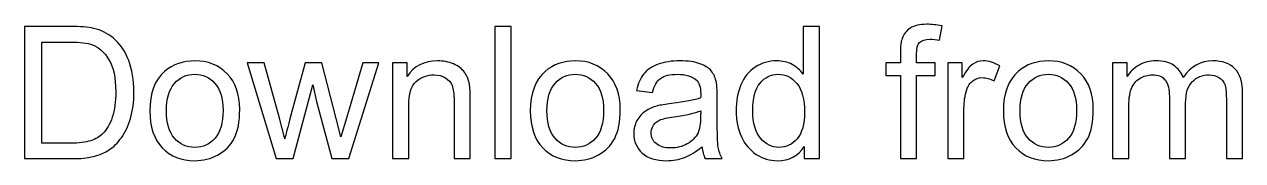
# Model space of a CAD drawing. Header units: millimetres. Extents: x -265 to 308, y -361 to 246.
# Drawn here: x 28.8 to 84.6, y -360.7 to -354.4 of the extents above; entities that cross this region are included whole.
import ezdxf

# ---------------------------------------------------------------- set-up
doc = ezdxf.new("R2010")
doc.units = ezdxf.units.MM
doc.header["$MEASUREMENT"] = 0
doc.layers.add('Layer 1', color=7, linetype='Continuous')

msp = doc.modelspace()

# ---------------------------------------------------------------- linework, layer by layer
at = {"layer": 'Layer 1', "color": 250}
for points, knots in [([(28.8126, -360.5662), (28.8126, -360.5662), (28.8126, -354.504), (28.8126, -354.504), (28.8126, -354.504), (28.8126, -354.504), (30.9011, -354.504), (30.9011, -354.504), (30.9011, -354.504), (31.3724, -354.504), (31.7322, -354.5323), (31.9806, -354.5901), (31.9806, -354.5901), (32.3277, -354.6706), (32.6241, -354.8159), (32.8696, -355.0247), (32.8696, -355.0247), (33.1899, -355.2957), (33.4284, -355.64), (33.5864, -356.0605), (33.5864, -356.0605), (33.7459, -356.481), (33.8249, -356.9622), (33.8249, -357.5027), (33.8249, -357.5027), (33.8249, -357.9627), (33.7713, -358.3705), (33.6641, -358.7261), (33.6641, -358.7261), (33.5568, -359.0817), (33.4185, -359.3766), (33.2506, -359.6095), (33.2506, -359.6095), (33.0813, -359.8423), (32.8978, -360.0257), (32.6974, -360.1584), (32.6974, -360.1584), (32.4985, -360.2924), (32.2572, -360.394), (31.9749, -360.4632), (31.9749, -360.4632), (31.6913, -360.5323), (31.3668, -360.5662), (30.9999, -360.5662), (30.9999, -360.5662), (30.9999, -360.5662), (28.8126, -360.5662), (28.8126, -360.5662)], [0, 0, 0, 0, 0.0769231, 0.0769231, 0.0769231, 0.0769231, 0.1538462, 0.1538462, 0.1538462, 0.1538462, 0.2307692, 0.2307692, 0.2307692, 0.2307692, 0.3076923, 0.3076923, 0.3076923, 0.3076923, 0.3846154, 0.3846154, 0.3846154, 0.3846154, 0.4615385, 0.4615385, 0.4615385, 0.4615385, 0.5384615, 0.5384615, 0.5384615, 0.5384615, 0.6153846, 0.6153846, 0.6153846, 0.6153846, 0.6923077, 0.6923077, 0.6923077, 0.6923077, 0.7692308, 0.7692308, 0.7692308, 0.7692308, 0.8461538, 0.8461538, 0.8461538, 0.8461538, 1, 1, 1, 1]), ([(50.3492, -360.5662), (50.3492, -360.5662), (50.3492, -354.504), (50.3492, -354.504), (50.3492, -354.504), (50.3492, -354.504), (51.0942, -354.504), (51.0942, -354.504), (51.0942, -354.504), (51.0942, -354.504), (51.0942, -360.5662), (51.0942, -360.5662), (51.0942, -360.5662), (51.0942, -360.5662), (50.3492, -360.5662), (50.3492, -360.5662)], [0, 0, 0, 0, 0.2, 0.2, 0.2, 0.2, 0.4, 0.4, 0.4, 0.4, 0.6, 0.6, 0.6, 0.6, 1, 1, 1, 1]), ([(64.5012, -360.5662), (64.5012, -360.5662), (64.5012, -360.0088), (64.5012, -360.0088), (64.5012, -360.0088), (64.2233, -360.442), (63.814, -360.6593), (63.2736, -360.6593), (63.2736, -360.6593), (62.9236, -360.6593), (62.6019, -360.5634), (62.3098, -360.3701), (62.3098, -360.3701), (62.0163, -360.1781), (61.7891, -359.9086), (61.6268, -359.5643), (61.6268, -359.5643), (61.4659, -359.2186), (61.3855, -358.8221), (61.3855, -358.3733), (61.3855, -358.3733), (61.3855, -357.9359), (61.4589, -357.5394), (61.6042, -357.1823), (61.6042, -357.1823), (61.751, -356.8267), (61.9697, -356.553), (62.2618, -356.3639), (62.2618, -356.3639), (62.5525, -356.1734), (62.8799, -356.0788), (63.2397, -356.0788), (63.2397, -356.0788), (63.505, -356.0788), (63.7407, -356.1353), (63.9467, -356.2468), (63.9467, -356.2468), (64.1527, -356.3583), (64.3206, -356.505), (64.4504, -356.6842), (64.4504, -356.6842), (64.4504, -356.6842), (64.4504, -354.504), (64.4504, -354.504), (64.4504, -354.504), (64.4504, -354.504), (65.1955, -354.504), (65.1955, -354.504), (65.1955, -354.504), (65.1955, -354.504), (65.1955, -360.5662), (65.1955, -360.5662), (65.1955, -360.5662), (65.1955, -360.5662), (64.5012, -360.5662), (64.5012, -360.5662)], [0, 0, 0, 0, 0.0666667, 0.0666667, 0.0666667, 0.0666667, 0.1333333, 0.1333333, 0.1333333, 0.1333333, 0.2, 0.2, 0.2, 0.2, 0.2666667, 0.2666667, 0.2666667, 0.2666667, 0.3333333, 0.3333333, 0.3333333, 0.3333333, 0.4, 0.4, 0.4, 0.4, 0.4666667, 0.4666667, 0.4666667, 0.4666667, 0.5333333, 0.5333333, 0.5333333, 0.5333333, 0.6, 0.6, 0.6, 0.6, 0.6666667, 0.6666667, 0.6666667, 0.6666667, 0.7333333, 0.7333333, 0.7333333, 0.7333333, 0.8, 0.8, 0.8, 0.8, 0.8666667, 0.8666667, 0.8666667, 0.8666667, 1, 1, 1, 1]), ([(68.9039, -360.5662), (68.9039, -360.5662), (68.9039, -356.7477), (68.9039, -356.7477), (68.9039, -356.7477), (68.9039, -356.7477), (68.2435, -356.7477), (68.2435, -356.7477), (68.2435, -356.7477), (68.2435, -356.7477), (68.2435, -356.172), (68.2435, -356.172), (68.2435, -356.172), (68.2435, -356.172), (68.9039, -356.172), (68.9039, -356.172), (68.9039, -356.172), (68.9039, -356.172), (68.9039, -355.7063), (68.9039, -355.7063), (68.9039, -355.7063), (68.9039, -355.4114), (68.9293, -355.1927), (68.9815, -355.0501), (68.9815, -355.0501), (69.0535, -354.8582), (69.1777, -354.7016), (69.3583, -354.5817), (69.3583, -354.5817), (69.5375, -354.4617), (69.7901, -354.4024), (70.1146, -354.4024), (70.1146, -354.4024), (70.3249, -354.4024), (70.5563, -354.4278), (70.8103, -354.4772), (70.8103, -354.4772), (70.8103, -354.4772), (70.6988, -355.1292), (70.6988, -355.1292), (70.6988, -355.1292), (70.5436, -355.1024), (70.3983, -355.0882), (70.26, -355.0882), (70.26, -355.0882), (70.0342, -355.0882), (69.8748, -355.1362), (69.7802, -355.2322), (69.7802, -355.2322), (69.6871, -355.3281), (69.6405, -355.5073), (69.6405, -355.7698), (69.6405, -355.7698), (69.6405, -355.7698), (69.6405, -356.172), (69.6405, -356.172), (69.6405, -356.172), (69.6405, -356.172), (70.4956, -356.172), (70.4956, -356.172), (70.4956, -356.172), (70.4956, -356.172), (70.4956, -356.7477), (70.4956, -356.7477), (70.4956, -356.7477), (70.4956, -356.7477), (69.649, -356.7477), (69.649, -356.7477), (69.649, -356.7477), (69.649, -356.7477), (69.649, -360.5662), (69.649, -360.5662), (69.649, -360.5662), (69.649, -360.5662), (68.9039, -360.5662), (68.9039, -360.5662)], [0, 0, 0, 0, 0.05, 0.05, 0.05, 0.05, 0.1, 0.1, 0.1, 0.1, 0.15, 0.15, 0.15, 0.15, 0.2, 0.2, 0.2, 0.2, 0.25, 0.25, 0.25, 0.25, 0.3, 0.3, 0.3, 0.3, 0.35, 0.35, 0.35, 0.35, 0.4, 0.4, 0.4, 0.4, 0.45, 0.45, 0.45, 0.45, 0.5, 0.5, 0.5, 0.5, 0.55, 0.55, 0.55, 0.55, 0.6, 0.6, 0.6, 0.6, 0.65, 0.65, 0.65, 0.65, 0.7, 0.7, 0.7, 0.7, 0.75, 0.75, 0.75, 0.75, 0.8, 0.8, 0.8, 0.8, 0.85, 0.85, 0.85, 0.85, 0.9, 0.9, 0.9, 0.9, 1, 1, 1, 1]), ([(29.617, -359.855), (29.617, -359.855), (30.9096, -359.855), (30.9096, -359.855), (30.9096, -359.855), (31.3089, -359.855), (31.6222, -359.8183), (31.8494, -359.7435), (31.8494, -359.7435), (32.0765, -359.6687), (32.2572, -359.5643), (32.3926, -359.4288), (32.3926, -359.4288), (32.5817, -359.2383), (32.7299, -358.9815), (32.8357, -358.6598), (32.8357, -358.6598), (32.9416, -358.338), (32.9952, -357.9486), (32.9952, -357.49), (32.9952, -357.49), (32.9952, -356.855), (32.8908, -356.3667), (32.6833, -356.0252), (32.6833, -356.0252), (32.4759, -355.6837), (32.2233, -355.4551), (31.9256, -355.3394), (31.9256, -355.3394), (31.7111, -355.2562), (31.3653, -355.2152), (30.8884, -355.2152), (30.8884, -355.2152), (30.8884, -355.2152), (29.617, -355.2152), (29.617, -355.2152), (29.617, -355.2152), (29.617, -355.2152), (29.617, -359.855), (29.617, -359.855)], [0, 0, 0, 0, 0.0909091, 0.0909091, 0.0909091, 0.0909091, 0.1818182, 0.1818182, 0.1818182, 0.1818182, 0.2727273, 0.2727273, 0.2727273, 0.2727273, 0.3636364, 0.3636364, 0.3636364, 0.3636364, 0.4545455, 0.4545455, 0.4545455, 0.4545455, 0.5454545, 0.5454545, 0.5454545, 0.5454545, 0.6363636, 0.6363636, 0.6363636, 0.6363636, 0.7272727, 0.7272727, 0.7272727, 0.7272727, 0.8181818, 0.8181818, 0.8181818, 0.8181818, 1, 1, 1, 1]), ([(34.5545, -358.3691), (34.5545, -357.5577), (34.7803, -356.9566), (35.2332, -356.5657), (35.2332, -356.5657), (35.61, -356.2411), (36.0715, -356.0788), (36.6147, -356.0788), (36.6147, -356.0788), (37.2173, -356.0788), (37.7112, -356.2764), (38.095, -356.6715), (38.095, -356.6715), (38.4774, -357.0652), (38.6693, -357.6113), (38.6693, -358.307), (38.6693, -358.307), (38.6693, -358.8714), (38.5847, -359.3145), (38.4153, -359.6377), (38.4153, -359.6377), (38.246, -359.9608), (37.999, -360.212), (37.6745, -360.3912), (37.6745, -360.3912), (37.3513, -360.5704), (36.9971, -360.6593), (36.6147, -360.6593), (36.6147, -360.6593), (35.9995, -360.6593), (35.5028, -360.4632), (35.1232, -360.0695), (35.1232, -360.0695), (34.7436, -359.6758), (34.5545, -359.1085), (34.5545, -358.3691)], [0, 0, 0, 0, 0.1, 0.1, 0.1, 0.1, 0.2, 0.2, 0.2, 0.2, 0.3, 0.3, 0.3, 0.3, 0.4, 0.4, 0.4, 0.4, 0.5, 0.5, 0.5, 0.5, 0.6, 0.6, 0.6, 0.6, 0.7, 0.7, 0.7, 0.7, 0.8, 0.8, 0.8, 0.8, 1, 1, 1, 1]), ([(40.333, -360.5662), (40.333, -360.5662), (39.0052, -356.172), (39.0052, -356.172), (39.0052, -356.172), (39.0052, -356.172), (39.7841, -356.172), (39.7841, -356.172), (39.7841, -356.172), (39.7841, -356.172), (40.4854, -358.7078), (40.4854, -358.7078), (40.4854, -358.7078), (40.4854, -358.7078), (40.7338, -359.6518), (40.7338, -359.6518), (40.7338, -359.6518), (40.7437, -359.6052), (40.8199, -359.3033), (40.961, -358.7459), (40.961, -358.7459), (40.961, -358.7459), (41.6567, -356.172), (41.6567, -356.172), (41.6567, -356.172), (41.6567, -356.172), (42.4201, -356.172), (42.4201, -356.172), (42.4201, -356.172), (42.4201, -356.172), (43.0819, -358.7233), (43.0819, -358.7233), (43.0819, -358.7233), (43.0819, -358.7233), (43.2978, -359.5601), (43.2978, -359.5601), (43.2978, -359.5601), (43.2978, -359.5601), (43.5504, -358.712), (43.5504, -358.712), (43.5504, -358.712), (43.5504, -358.712), (44.3096, -356.172), (44.3096, -356.172), (44.3096, -356.172), (44.3096, -356.172), (45.0335, -356.172), (45.0335, -356.172), (45.0335, -356.172), (45.0335, -356.172), (43.6548, -360.5662), (43.6548, -360.5662), (43.6548, -360.5662), (43.6548, -360.5662), (42.8843, -360.5662), (42.8843, -360.5662), (42.8843, -360.5662), (42.8843, -360.5662), (42.1872, -357.9373), (42.1872, -357.9373), (42.1872, -357.9373), (42.1872, -357.9373), (42.0108, -357.1852), (42.0108, -357.1852), (42.0108, -357.1852), (42.0108, -357.1852), (41.1218, -360.5662), (41.1218, -360.5662), (41.1218, -360.5662), (41.1218, -360.5662), (40.333, -360.5662), (40.333, -360.5662)], [0, 0, 0, 0, 0.0526316, 0.0526316, 0.0526316, 0.0526316, 0.1052632, 0.1052632, 0.1052632, 0.1052632, 0.1578947, 0.1578947, 0.1578947, 0.1578947, 0.2105263, 0.2105263, 0.2105263, 0.2105263, 0.2631579, 0.2631579, 0.2631579, 0.2631579, 0.3157895, 0.3157895, 0.3157895, 0.3157895, 0.3684211, 0.3684211, 0.3684211, 0.3684211, 0.4210526, 0.4210526, 0.4210526, 0.4210526, 0.4736842, 0.4736842, 0.4736842, 0.4736842, 0.5263158, 0.5263158, 0.5263158, 0.5263158, 0.5789474, 0.5789474, 0.5789474, 0.5789474, 0.6315789, 0.6315789, 0.6315789, 0.6315789, 0.6842105, 0.6842105, 0.6842105, 0.6842105, 0.7368421, 0.7368421, 0.7368421, 0.7368421, 0.7894737, 0.7894737, 0.7894737, 0.7894737, 0.8421053, 0.8421053, 0.8421053, 0.8421053, 0.8947368, 0.8947368, 0.8947368, 0.8947368, 1, 1, 1, 1]), ([(45.6572, -360.5662), (45.6572, -360.5662), (45.6572, -356.172), (45.6572, -356.172), (45.6572, -356.172), (45.6572, -356.172), (46.3261, -356.172), (46.3261, -356.172), (46.3261, -356.172), (46.3261, -356.172), (46.3261, -356.7957), (46.3261, -356.7957), (46.3261, -356.7957), (46.6478, -356.3173), (47.1135, -356.0788), (47.7217, -356.0788), (47.7217, -356.0788), (47.987, -356.0788), (48.2297, -356.1268), (48.4512, -356.2214), (48.4512, -356.2214), (48.6728, -356.3159), (48.8393, -356.4415), (48.9493, -356.5953), (48.9493, -356.5953), (49.0594, -356.7491), (49.137, -356.9326), (49.1808, -357.1442), (49.1808, -357.1442), (49.2076, -357.2825), (49.2217, -357.5238), (49.2217, -357.8681), (49.2217, -357.8681), (49.2217, -357.8681), (49.2217, -360.5662), (49.2217, -360.5662), (49.2217, -360.5662), (49.2217, -360.5662), (48.4766, -360.5662), (48.4766, -360.5662), (48.4766, -360.5662), (48.4766, -360.5662), (48.4766, -357.8964), (48.4766, -357.8964), (48.4766, -357.8964), (48.4766, -357.593), (48.4484, -357.3658), (48.3905, -357.2162), (48.3905, -357.2162), (48.3327, -357.0666), (48.2297, -356.9467), (48.0829, -356.8564), (48.0829, -356.8564), (47.9362, -356.7675), (47.7626, -356.7223), (47.565, -356.7223), (47.565, -356.7223), (47.2489, -356.7223), (46.9766, -356.8225), (46.7466, -357.0243), (46.7466, -357.0243), (46.5166, -357.2247), (46.4023, -357.6071), (46.4023, -358.1687), (46.4023, -358.1687), (46.4023, -358.1687), (46.4023, -360.5662), (46.4023, -360.5662), (46.4023, -360.5662), (46.4023, -360.5662), (45.6572, -360.5662), (45.6572, -360.5662)], [0, 0, 0, 0, 0.0526316, 0.0526316, 0.0526316, 0.0526316, 0.1052632, 0.1052632, 0.1052632, 0.1052632, 0.1578947, 0.1578947, 0.1578947, 0.1578947, 0.2105263, 0.2105263, 0.2105263, 0.2105263, 0.2631579, 0.2631579, 0.2631579, 0.2631579, 0.3157895, 0.3157895, 0.3157895, 0.3157895, 0.3684211, 0.3684211, 0.3684211, 0.3684211, 0.4210526, 0.4210526, 0.4210526, 0.4210526, 0.4736842, 0.4736842, 0.4736842, 0.4736842, 0.5263158, 0.5263158, 0.5263158, 0.5263158, 0.5789474, 0.5789474, 0.5789474, 0.5789474, 0.6315789, 0.6315789, 0.6315789, 0.6315789, 0.6842105, 0.6842105, 0.6842105, 0.6842105, 0.7368421, 0.7368421, 0.7368421, 0.7368421, 0.7894737, 0.7894737, 0.7894737, 0.7894737, 0.8421053, 0.8421053, 0.8421053, 0.8421053, 0.8947368, 0.8947368, 0.8947368, 0.8947368, 1, 1, 1, 1]), ([(51.9677, -358.3691), (51.9677, -357.5577), (52.1935, -356.9566), (52.6464, -356.5657), (52.6464, -356.5657), (53.0232, -356.2411), (53.4847, -356.0788), (54.0279, -356.0788), (54.0279, -356.0788), (54.6305, -356.0788), (55.1244, -356.2764), (55.5082, -356.6715), (55.5082, -356.6715), (55.8906, -357.0652), (56.0825, -357.6113), (56.0825, -358.307), (56.0825, -358.307), (56.0825, -358.8714), (55.9979, -359.3145), (55.8285, -359.6377), (55.8285, -359.6377), (55.6592, -359.9608), (55.4122, -360.212), (55.0877, -360.3912), (55.0877, -360.3912), (54.7645, -360.5704), (54.4103, -360.6593), (54.0279, -360.6593), (54.0279, -360.6593), (53.4127, -360.6593), (52.916, -360.4632), (52.5364, -360.0695), (52.5364, -360.0695), (52.1568, -359.6758), (51.9677, -359.1085), (51.9677, -358.3691)], [0, 0, 0, 0, 0.1, 0.1, 0.1, 0.1, 0.2, 0.2, 0.2, 0.2, 0.3, 0.3, 0.3, 0.3, 0.4, 0.4, 0.4, 0.4, 0.5, 0.5, 0.5, 0.5, 0.6, 0.6, 0.6, 0.6, 0.7, 0.7, 0.7, 0.7, 0.8, 0.8, 0.8, 0.8, 1, 1, 1, 1]), ([(59.8262, -360.0159), (59.5496, -360.2515), (59.2829, -360.4166), (59.0275, -360.514), (59.0275, -360.514), (58.7721, -360.6114), (58.4984, -360.6593), (58.2048, -360.6593), (58.2048, -360.6593), (57.7222, -360.6593), (57.3511, -360.5422), (57.0915, -360.3066), (57.0915, -360.3066), (56.8318, -360.0723), (56.702, -359.7717), (56.702, -359.4063), (56.702, -359.4063), (56.702, -359.1918), (56.7514, -358.9956), (56.8488, -358.8178), (56.8488, -358.8178), (56.9475, -358.64), (57.0759, -358.4989), (57.234, -358.3917), (57.234, -358.3917), (57.3934, -358.2844), (57.5712, -358.2026), (57.7702, -358.1475), (57.7702, -358.1475), (57.917, -358.1094), (58.1385, -358.0728), (58.4334, -358.0361), (58.4334, -358.0361), (59.0346, -357.9655), (59.4791, -357.8794), (59.7627, -357.7807), (59.7627, -357.7807), (59.7655, -357.6791), (59.7669, -357.6141), (59.7669, -357.5873), (59.7669, -357.5873), (59.7669, -357.2854), (59.6964, -357.0723), (59.5553, -356.9481), (59.5553, -356.9481), (59.3648, -356.7802), (59.0811, -356.6969), (58.7058, -356.6969), (58.7058, -356.6969), (58.3544, -356.6969), (58.0948, -356.759), (57.9283, -356.8818), (57.9283, -356.8818), (57.7603, -357.0045), (57.6376, -357.2219), (57.5571, -357.5351), (57.5571, -357.5351), (57.5571, -357.5351), (56.829, -357.4335), (56.829, -357.4335), (56.829, -357.4335), (56.8953, -357.1217), (57.004, -356.8691), (57.1564, -356.6772), (57.1564, -356.6772), (57.3088, -356.4853), (57.5289, -356.3385), (57.8168, -356.2341), (57.8168, -356.2341), (58.1032, -356.1311), (58.4377, -356.0788), (58.8159, -356.0788), (58.8159, -356.0788), (59.1912, -356.0788), (59.4974, -356.1226), (59.7331, -356.2115), (59.7331, -356.2115), (59.9673, -356.3004), (60.1409, -356.4105), (60.251, -356.5445), (60.251, -356.5445), (60.361, -356.6786), (60.4386, -356.8479), (60.4838, -357.0525), (60.4838, -357.0525), (60.5078, -357.1795), (60.5205, -357.4081), (60.5205, -357.7369), (60.5205, -357.7369), (60.5205, -357.7369), (60.5205, -358.7247), (60.5205, -358.7247), (60.5205, -358.7247), (60.5205, -359.4147), (60.536, -359.8508), (60.567, -360.0356), (60.567, -360.0356), (60.5967, -360.2205), (60.6588, -360.3969), (60.7491, -360.5662), (60.7491, -360.5662), (60.7491, -360.5662), (59.9701, -360.5662), (59.9701, -360.5662), (59.9701, -360.5662), (59.8954, -360.4096), (59.8474, -360.2261), (59.8262, -360.0159)], [0, 0, 0, 0, 0.0357143, 0.0357143, 0.0357143, 0.0357143, 0.0714286, 0.0714286, 0.0714286, 0.0714286, 0.1071429, 0.1071429, 0.1071429, 0.1071429, 0.1428571, 0.1428571, 0.1428571, 0.1428571, 0.1785714, 0.1785714, 0.1785714, 0.1785714, 0.2142857, 0.2142857, 0.2142857, 0.2142857, 0.25, 0.25, 0.25, 0.25, 0.2857143, 0.2857143, 0.2857143, 0.2857143, 0.3214286, 0.3214286, 0.3214286, 0.3214286, 0.3571429, 0.3571429, 0.3571429, 0.3571429, 0.3928571, 0.3928571, 0.3928571, 0.3928571, 0.4285714, 0.4285714, 0.4285714, 0.4285714, 0.4642857, 0.4642857, 0.4642857, 0.4642857, 0.5, 0.5, 0.5, 0.5, 0.5357143, 0.5357143, 0.5357143, 0.5357143, 0.5714286, 0.5714286, 0.5714286, 0.5714286, 0.6071429, 0.6071429, 0.6071429, 0.6071429, 0.6428571, 0.6428571, 0.6428571, 0.6428571, 0.6785714, 0.6785714, 0.6785714, 0.6785714, 0.7142857, 0.7142857, 0.7142857, 0.7142857, 0.75, 0.75, 0.75, 0.75, 0.7857143, 0.7857143, 0.7857143, 0.7857143, 0.8214286, 0.8214286, 0.8214286, 0.8214286, 0.8571429, 0.8571429, 0.8571429, 0.8571429, 0.8928571, 0.8928571, 0.8928571, 0.8928571, 0.9285714, 0.9285714, 0.9285714, 0.9285714, 1, 1, 1, 1]), ([(71.0699, -360.5662), (71.0699, -360.5662), (71.0699, -356.172), (71.0699, -356.172), (71.0699, -356.172), (71.0699, -356.172), (71.7388, -356.172), (71.7388, -356.172), (71.7388, -356.172), (71.7388, -356.172), (71.7388, -356.8451), (71.7388, -356.8451), (71.7388, -356.8451), (71.9095, -356.5332), (72.0676, -356.3272), (72.2129, -356.2284), (72.2129, -356.2284), (72.3583, -356.1282), (72.5177, -356.0788), (72.6913, -356.0788), (72.6913, -356.0788), (72.9425, -356.0788), (73.1979, -356.1579), (73.4575, -356.3145), (73.4575, -356.3145), (73.4575, -356.3145), (73.1923, -357.0017), (73.1923, -357.0017), (73.1923, -357.0017), (73.0116, -356.9001), (72.831, -356.8493), (72.6504, -356.8493), (72.6504, -356.8493), (72.4881, -356.8493), (72.3428, -356.8987), (72.2144, -356.9961), (72.2144, -356.9961), (72.0859, -357.0934), (71.9942, -357.2289), (71.9392, -357.4025), (71.9392, -357.4025), (71.8559, -357.6664), (71.815, -357.9556), (71.815, -358.2703), (71.815, -358.2703), (71.815, -358.2703), (71.815, -360.5662), (71.815, -360.5662), (71.815, -360.5662), (71.815, -360.5662), (71.0699, -360.5662), (71.0699, -360.5662)], [0, 0, 0, 0, 0.0714286, 0.0714286, 0.0714286, 0.0714286, 0.1428571, 0.1428571, 0.1428571, 0.1428571, 0.2142857, 0.2142857, 0.2142857, 0.2142857, 0.2857143, 0.2857143, 0.2857143, 0.2857143, 0.3571429, 0.3571429, 0.3571429, 0.3571429, 0.4285714, 0.4285714, 0.4285714, 0.4285714, 0.5, 0.5, 0.5, 0.5, 0.5714286, 0.5714286, 0.5714286, 0.5714286, 0.6428571, 0.6428571, 0.6428571, 0.6428571, 0.7142857, 0.7142857, 0.7142857, 0.7142857, 0.7857143, 0.7857143, 0.7857143, 0.7857143, 0.8571429, 0.8571429, 0.8571429, 0.8571429, 1, 1, 1, 1]), ([(73.6184, -358.3691), (73.6184, -357.5577), (73.8442, -356.9566), (74.2971, -356.5657), (74.2971, -356.5657), (74.6739, -356.2411), (75.1354, -356.0788), (75.6786, -356.0788), (75.6786, -356.0788), (76.2812, -356.0788), (76.7751, -356.2764), (77.1589, -356.6715), (77.1589, -356.6715), (77.5413, -357.0652), (77.7332, -357.6113), (77.7332, -358.307), (77.7332, -358.307), (77.7332, -358.8714), (77.6486, -359.3145), (77.4792, -359.6377), (77.4792, -359.6377), (77.3099, -359.9608), (77.0629, -360.212), (76.7384, -360.3912), (76.7384, -360.3912), (76.4152, -360.5704), (76.061, -360.6593), (75.6786, -360.6593), (75.6786, -360.6593), (75.0634, -360.6593), (74.5667, -360.4632), (74.1871, -360.0695), (74.1871, -360.0695), (73.8075, -359.6758), (73.6184, -359.1085), (73.6184, -358.3691)], [0, 0, 0, 0, 0.1, 0.1, 0.1, 0.1, 0.2, 0.2, 0.2, 0.2, 0.3, 0.3, 0.3, 0.3, 0.4, 0.4, 0.4, 0.4, 0.5, 0.5, 0.5, 0.5, 0.6, 0.6, 0.6, 0.6, 0.7, 0.7, 0.7, 0.7, 0.8, 0.8, 0.8, 0.8, 1, 1, 1, 1]), ([(78.6067, -360.5662), (78.6067, -360.5662), (78.6067, -356.172), (78.6067, -356.172), (78.6067, -356.172), (78.6067, -356.172), (79.2756, -356.172), (79.2756, -356.172), (79.2756, -356.172), (79.2756, -356.172), (79.2756, -356.7929), (79.2756, -356.7929), (79.2756, -356.7929), (79.4124, -356.5784), (79.5959, -356.4048), (79.8245, -356.275), (79.8245, -356.275), (80.0531, -356.1438), (80.3127, -356.0788), (80.6048, -356.0788), (80.6048, -356.0788), (80.9294, -356.0788), (81.1961, -356.1466), (81.4035, -356.2806), (81.4035, -356.2806), (81.611, -356.4161), (81.7577, -356.6038), (81.8424, -356.8465), (81.8424, -356.8465), (82.1923, -356.3343), (82.6453, -356.0788), (83.2041, -356.0788), (83.2041, -356.0788), (83.6416, -356.0788), (83.9788, -356.1988), (84.2131, -356.4401), (84.2131, -356.4401), (84.4487, -356.6814), (84.5673, -357.0525), (84.5673, -357.5535), (84.5673, -357.5535), (84.5673, -357.5535), (84.5673, -360.5662), (84.5673, -360.5662), (84.5673, -360.5662), (84.5673, -360.5662), (83.8222, -360.5662), (83.8222, -360.5662), (83.8222, -360.5662), (83.8222, -360.5662), (83.8222, -357.8004), (83.8222, -357.8004), (83.8222, -357.8004), (83.8222, -357.5041), (83.7968, -357.2896), (83.7488, -357.1584), (83.7488, -357.1584), (83.7008, -357.0271), (83.6133, -356.9227), (83.4849, -356.8423), (83.4849, -356.8423), (83.3579, -356.7618), (83.2084, -356.7223), (83.0376, -356.7223), (83.0376, -356.7223), (82.7272, -356.7223), (82.4703, -356.8253), (82.2657, -357.0299), (82.2657, -357.0299), (82.0611, -357.236), (81.9595, -357.5648), (81.9595, -358.0163), (81.9595, -358.0163), (81.9595, -358.0163), (81.9595, -360.5662), (81.9595, -360.5662), (81.9595, -360.5662), (81.9595, -360.5662), (81.2144, -360.5662), (81.2144, -360.5662), (81.2144, -360.5662), (81.2144, -360.5662), (81.2144, -357.7143), (81.2144, -357.7143), (81.2144, -357.7143), (81.2144, -357.3841), (81.1538, -357.1358), (81.0324, -356.9707), (81.0324, -356.9707), (80.9111, -356.8056), (80.7121, -356.7223), (80.4369, -356.7223), (80.4369, -356.7223), (80.2281, -356.7223), (80.0348, -356.7774), (79.857, -356.8874), (79.857, -356.8874), (79.6792, -356.9975), (79.5507, -357.1584), (79.4703, -357.3714), (79.4703, -357.3714), (79.3913, -357.5831), (79.3518, -357.8893), (79.3518, -358.2887), (79.3518, -358.2887), (79.3518, -358.2887), (79.3518, -360.5662), (79.3518, -360.5662), (79.3518, -360.5662), (79.3518, -360.5662), (78.6067, -360.5662), (78.6067, -360.5662)], [0, 0, 0, 0, 0.0344828, 0.0344828, 0.0344828, 0.0344828, 0.0689655, 0.0689655, 0.0689655, 0.0689655, 0.1034483, 0.1034483, 0.1034483, 0.1034483, 0.137931, 0.137931, 0.137931, 0.137931, 0.1724138, 0.1724138, 0.1724138, 0.1724138, 0.2068966, 0.2068966, 0.2068966, 0.2068966, 0.2413793, 0.2413793, 0.2413793, 0.2413793, 0.2758621, 0.2758621, 0.2758621, 0.2758621, 0.3103448, 0.3103448, 0.3103448, 0.3103448, 0.3448276, 0.3448276, 0.3448276, 0.3448276, 0.3793103, 0.3793103, 0.3793103, 0.3793103, 0.4137931, 0.4137931, 0.4137931, 0.4137931, 0.4482759, 0.4482759, 0.4482759, 0.4482759, 0.4827586, 0.4827586, 0.4827586, 0.4827586, 0.5172414, 0.5172414, 0.5172414, 0.5172414, 0.5517241, 0.5517241, 0.5517241, 0.5517241, 0.5862069, 0.5862069, 0.5862069, 0.5862069, 0.6206897, 0.6206897, 0.6206897, 0.6206897, 0.6551724, 0.6551724, 0.6551724, 0.6551724, 0.6896552, 0.6896552, 0.6896552, 0.6896552, 0.7241379, 0.7241379, 0.7241379, 0.7241379, 0.7586207, 0.7586207, 0.7586207, 0.7586207, 0.7931034, 0.7931034, 0.7931034, 0.7931034, 0.8275862, 0.8275862, 0.8275862, 0.8275862, 0.862069, 0.862069, 0.862069, 0.862069, 0.8965517, 0.8965517, 0.8965517, 0.8965517, 0.9310345, 0.9310345, 0.9310345, 0.9310345, 1, 1, 1, 1]), ([(35.3165, -358.3705), (35.3165, -358.9321), (35.4393, -359.3526), (35.6848, -359.6306), (35.6848, -359.6306), (35.9318, -359.91), (36.2408, -360.0497), (36.6147, -360.0497), (36.6147, -360.0497), (36.9844, -360.0497), (37.2921, -359.91), (37.539, -359.6292), (37.539, -359.6292), (37.7845, -359.3484), (37.9073, -358.9208), (37.9073, -358.3465), (37.9073, -358.3465), (37.9073, -357.8046), (37.7831, -357.394), (37.5362, -357.116), (37.5362, -357.116), (37.2892, -356.8366), (36.9816, -356.6969), (36.6147, -356.6969), (36.6147, -356.6969), (36.2408, -356.6969), (35.9318, -356.8352), (35.6848, -357.1132), (35.6848, -357.1132), (35.4393, -357.3912), (35.3165, -357.8103), (35.3165, -358.3705)], [0, 0, 0, 0, 0.1111111, 0.1111111, 0.1111111, 0.1111111, 0.2222222, 0.2222222, 0.2222222, 0.2222222, 0.3333333, 0.3333333, 0.3333333, 0.3333333, 0.4444444, 0.4444444, 0.4444444, 0.4444444, 0.5555556, 0.5555556, 0.5555556, 0.5555556, 0.6666667, 0.6666667, 0.6666667, 0.6666667, 0.7777778, 0.7777778, 0.7777778, 0.7777778, 1, 1, 1, 1]), ([(52.7297, -358.3705), (52.7297, -358.9321), (52.8525, -359.3526), (53.098, -359.6306), (53.098, -359.6306), (53.345, -359.91), (53.654, -360.0497), (54.0279, -360.0497), (54.0279, -360.0497), (54.3976, -360.0497), (54.7053, -359.91), (54.9522, -359.6292), (54.9522, -359.6292), (55.1977, -359.3484), (55.3205, -358.9208), (55.3205, -358.3465), (55.3205, -358.3465), (55.3205, -357.8046), (55.1963, -357.394), (54.9494, -357.116), (54.9494, -357.116), (54.7024, -356.8366), (54.3948, -356.6969), (54.0279, -356.6969), (54.0279, -356.6969), (53.654, -356.6969), (53.345, -356.8352), (53.098, -357.1132), (53.098, -357.1132), (52.8525, -357.3912), (52.7297, -357.8103), (52.7297, -358.3705)], [0, 0, 0, 0, 0.1111111, 0.1111111, 0.1111111, 0.1111111, 0.2222222, 0.2222222, 0.2222222, 0.2222222, 0.3333333, 0.3333333, 0.3333333, 0.3333333, 0.4444444, 0.4444444, 0.4444444, 0.4444444, 0.5555556, 0.5555556, 0.5555556, 0.5555556, 0.6666667, 0.6666667, 0.6666667, 0.6666667, 0.7777778, 0.7777778, 0.7777778, 0.7777778, 1, 1, 1, 1]), ([(62.1475, -358.3747), (62.1475, -358.9364), (62.266, -359.3555), (62.5045, -359.6335), (62.5045, -359.6335), (62.7416, -359.9114), (63.0224, -360.0497), (63.3455, -360.0497), (63.3455, -360.0497), (63.6715, -360.0497), (63.9481, -359.9171), (64.1767, -359.6518), (64.1767, -359.6518), (64.4039, -359.3865), (64.5182, -358.9815), (64.5182, -358.4368), (64.5182, -358.4368), (64.5182, -357.8385), (64.4025, -357.3982), (64.1696, -357.1174), (64.1696, -357.1174), (63.9382, -356.8366), (63.6518, -356.6969), (63.3117, -356.6969), (63.3117, -356.6969), (62.9801, -356.6969), (62.7035, -356.831), (62.4805, -357.1005), (62.4805, -357.1005), (62.259, -357.37), (62.1475, -357.7948), (62.1475, -358.3747)], [0, 0, 0, 0, 0.1111111, 0.1111111, 0.1111111, 0.1111111, 0.2222222, 0.2222222, 0.2222222, 0.2222222, 0.3333333, 0.3333333, 0.3333333, 0.3333333, 0.4444444, 0.4444444, 0.4444444, 0.4444444, 0.5555556, 0.5555556, 0.5555556, 0.5555556, 0.6666667, 0.6666667, 0.6666667, 0.6666667, 0.7777778, 0.7777778, 0.7777778, 0.7777778, 1, 1, 1, 1]), ([(74.3804, -358.3705), (74.3804, -358.9321), (74.5032, -359.3526), (74.7487, -359.6306), (74.7487, -359.6306), (74.9957, -359.91), (75.3047, -360.0497), (75.6786, -360.0497), (75.6786, -360.0497), (76.0483, -360.0497), (76.356, -359.91), (76.6029, -359.6292), (76.6029, -359.6292), (76.8484, -359.3484), (76.9712, -358.9208), (76.9712, -358.3465), (76.9712, -358.3465), (76.9712, -357.8046), (76.847, -357.394), (76.6001, -357.116), (76.6001, -357.116), (76.3531, -356.8366), (76.0455, -356.6969), (75.6786, -356.6969), (75.6786, -356.6969), (75.3047, -356.6969), (74.9957, -356.8352), (74.7487, -357.1132), (74.7487, -357.1132), (74.5032, -357.3912), (74.3804, -357.8103), (74.3804, -358.3705)], [0, 0, 0, 0, 0.1111111, 0.1111111, 0.1111111, 0.1111111, 0.2222222, 0.2222222, 0.2222222, 0.2222222, 0.3333333, 0.3333333, 0.3333333, 0.3333333, 0.4444444, 0.4444444, 0.4444444, 0.4444444, 0.5555556, 0.5555556, 0.5555556, 0.5555556, 0.6666667, 0.6666667, 0.6666667, 0.6666667, 0.7777778, 0.7777778, 0.7777778, 0.7777778, 1, 1, 1, 1]), ([(59.7669, -358.3649), (59.496, -358.4749), (59.0896, -358.5681), (58.5477, -358.6443), (58.5477, -358.6443), (58.2401, -358.688), (58.0228, -358.7374), (57.8958, -358.7924), (57.8958, -358.7924), (57.7688, -358.8475), (57.6714, -358.9279), (57.6023, -359.0323), (57.6023, -359.0323), (57.5331, -359.1381), (57.4979, -359.2553), (57.4979, -359.3851), (57.4979, -359.3851), (57.4979, -359.5812), (57.5727, -359.7463), (57.7236, -359.8776), (57.7236, -359.8776), (57.8746, -360.0088), (58.0948, -360.0751), (58.3841, -360.0751), (58.3841, -360.0751), (58.6705, -360.0751), (58.9259, -360.013), (59.1503, -359.8875), (59.1503, -359.8875), (59.3732, -359.7633), (59.5383, -359.5925), (59.6428, -359.3766), (59.6428, -359.3766), (59.7232, -359.2087), (59.7627, -358.9618), (59.7627, -358.6358), (59.7627, -358.6358), (59.7627, -358.6358), (59.7669, -358.3649), (59.7669, -358.3649)], [0, 0, 0, 0, 0.0909091, 0.0909091, 0.0909091, 0.0909091, 0.1818182, 0.1818182, 0.1818182, 0.1818182, 0.2727273, 0.2727273, 0.2727273, 0.2727273, 0.3636364, 0.3636364, 0.3636364, 0.3636364, 0.4545455, 0.4545455, 0.4545455, 0.4545455, 0.5454545, 0.5454545, 0.5454545, 0.5454545, 0.6363636, 0.6363636, 0.6363636, 0.6363636, 0.7272727, 0.7272727, 0.7272727, 0.7272727, 0.8181818, 0.8181818, 0.8181818, 0.8181818, 1, 1, 1, 1])]:
    msp.add_open_spline(points, degree=3, knots=knots, dxfattribs=at)

doc.saveas('drawing.dxf')
